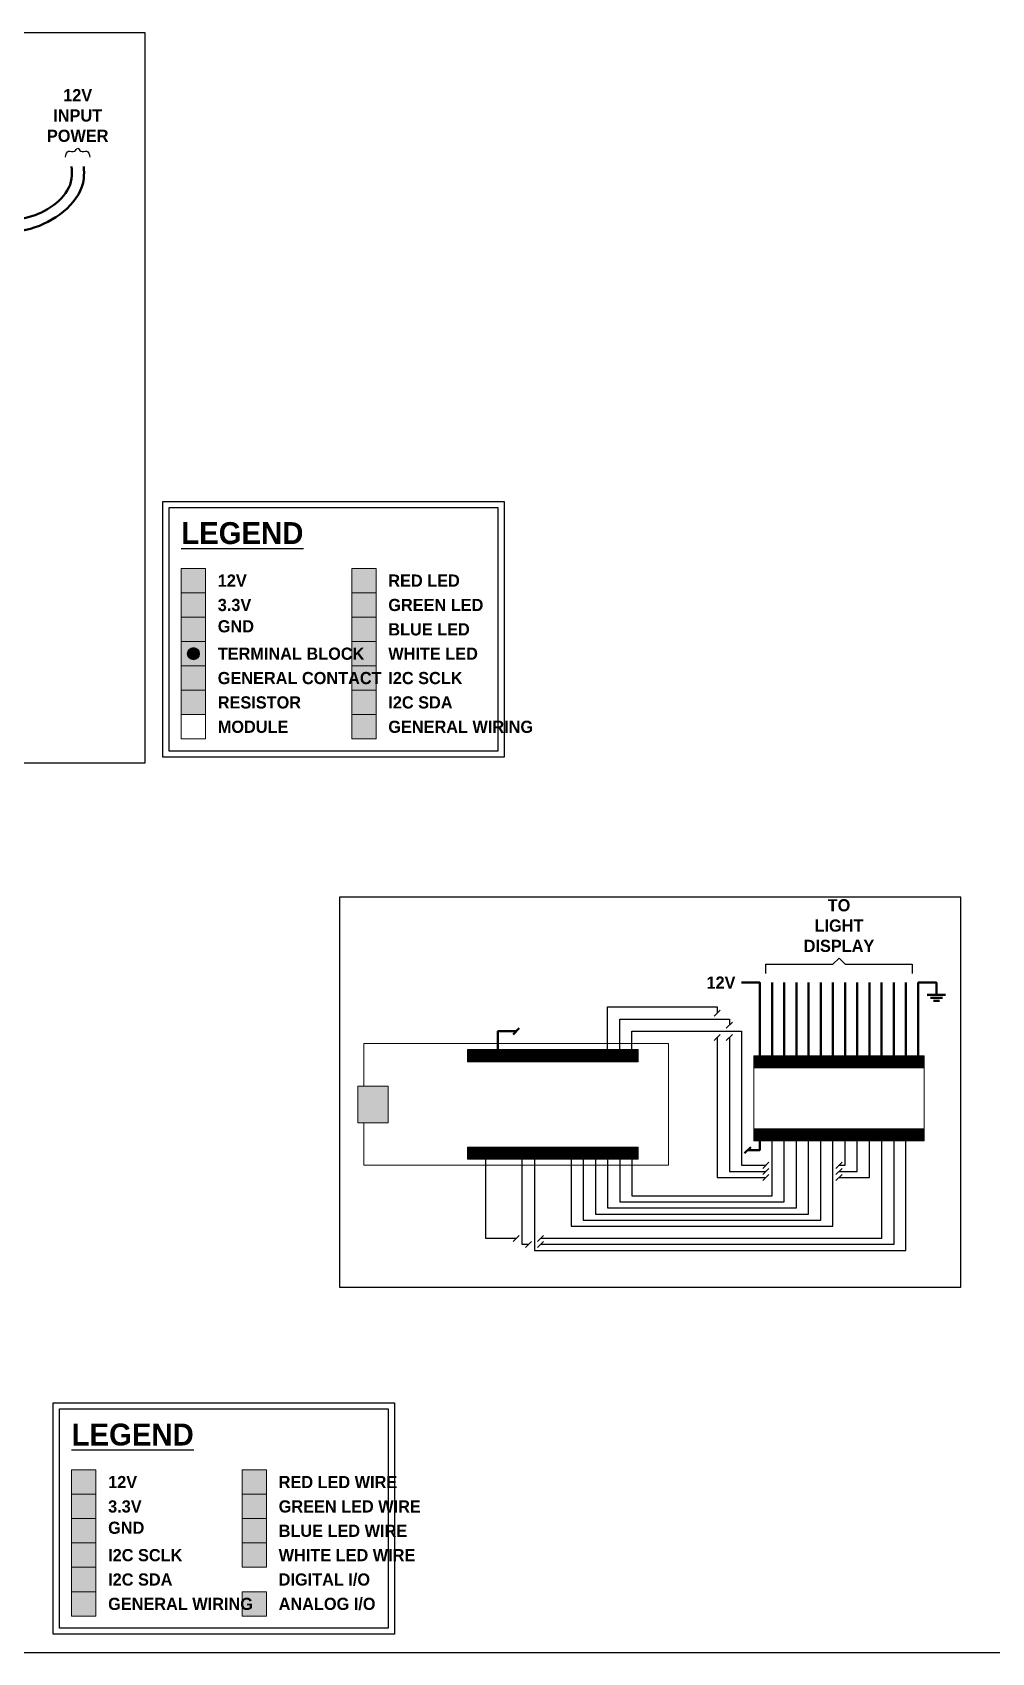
# Model space of a CAD drawing. Header units: inches. Extents: x -1.8 to 23.5, y -0.6 to 13.3.
# Drawn here: x 6.78 to 14.65, y 0 to 13.3 of the extents above; entities that cross this region are included whole.
import ezdxf
from ezdxf.enums import TextEntityAlignment as Align

# ---------------------------------------------------------------- set-up
doc = ezdxf.new("R2010")
doc.units = ezdxf.units.IN
doc.header["$MEASUREMENT"] = 0
for name, color, linetype in [('E-12V', 241, 'Continuous'), ('E-3.3V', 242, 'Continuous'), ('E-5.0V', 245, 'Continuous'), ('E-COMP-RSTR', 203, 'Continuous'), ('E-MOD0', 153, 'Continuous'), ('E-MOD1', 8, 'Continuous'), ('E-SCLK', 92, 'Continuous'), ('E-SDTA', 52, 'Continuous'), ('E-TRML-GNRL', 8, 'Continuous'), ('E-TRML-POWR', 103, 'Continuous'), ('G-ANNO-TEXT', 7, 'Continuous')]:
    doc.layers.add(name, color=color, linetype=linetype)
doc.layers.add('E-GRND', color=7, linetype='Continuous', true_color=0x404040)
for name, color, linetype, lineweight in [('E-LEDB', 152, 'Continuous', 50), ('E-LEDG', 110, 'Continuous', 50), ('E-LEDR', 240, 'Continuous', 50), ('E-LEDW', 254, 'Continuous', 50), ('E-OUTL', 7, 'Continuous', 15), ('E-WIRE-012V', 241, 'Continuous', 50), ('E-WIRE-3.3V', 242, 'Continuous', 50), ('E-WIRE-ANLG', 132, 'Continuous', 50), ('E-WIRE-GNRL', 30, 'Continuous', 50)]:
    doc.layers.add(name, color=color, linetype=linetype, lineweight=lineweight)
doc.layers.add('E-WIRE-GRND', color=7, linetype='Continuous', lineweight=50, true_color=0x404040)
doc.layers.add('G-VPRT', color=7, linetype='Continuous', plot=False)
doc.layers.get('E-MOD0').off()
doc.styles.add('RJR', font='cityb___.ttf', dxfattribs={"height": 0.1})
doc.styles.add('TEXT 0.18', font='cityb___.ttf', dxfattribs={"height": 0.18})

# ---------------------------------------------------------------- blocks, each defined once
blk = doc.blocks.new('filled-terminal')
h = blk.add_hatch(color=256)
h.dxf.hatch_style = 1
h.paths.add_polyline_path([(0.1, 0.1), (0, 0.1), (0, 0), (0.1, 0)])
at = {"layer": 'E-OUTL'}
blk.add_lwpolyline([(0, 0.1), (0.1, 0.1), (0.1, 0), (0, 0)], close=True, dxfattribs=at)
blk = doc.blocks.new('level-shifter')
h = blk.add_hatch(color=256)
h.dxf.hatch_style = 1
h.paths.add_polyline_path([(0.4, 0.6), (0.3, 0.6), (0.2, 0.6), (0.1, 0.6), (0, 0.6), (0, 0.1), (0.1, 0.1), (0.2, 0.1), (0.3, 0.1), (0.4, 0.1), (0.5, 0.1), (0.6, 0.1), (0.7, 0.1), (0.8, 0.1), (0.9, 0.1), (1, 0.1), (1.1, 0.1), (1.2, 0.1), (1.3, 0.1), (1.4, 0.1), (1.4, 0.6), (1.3, 0.6), (1.2, 0.6), (1.1, 0.6), (1, 0.6), (0.9, 0.6), (0.8, 0.6), (0.7, 0.6), (0.6, 0.6), (0.5, 0.6)])
h.paths.add_polyline_path([(0.444, 0.563), (0.444, 0.137), (0.956, 0.137), (0.956, 0.563)], flags=24)
blk.add_lwpolyline([(0, 0.6), (1.4, 0.6), (1.4, 0.1), (0, 0.1)], close=True)
at = {"layer": 'E-OUTL'}
blk.add_lwpolyline([(0, 0.7), (1.4, 0.7), (1.4, 0), (0, 0)], close=True, dxfattribs=at)
at = {"layer": 'E-12V'}
blk.add_blockref('filled-terminal', (0, 0.6), dxfattribs=at)
at = {"layer": 'E-3.3V'}
blk.add_blockref('filled-terminal', (0, 0), dxfattribs=at)
at = {"layer": 'E-GRND'}
for p in [(1.3, 0.6), (1.3, 0)]:
    blk.add_blockref('filled-terminal', p, dxfattribs=at)
at = {"layer": 'E-TRML-GNRL'}
for p in [(0.1, 0.6), (0.2, 0.6), (0.3, 0.6), (0.4, 0.6), (0.5, 0.6), (0.6, 0.6), (0.7, 0.6), (0.8, 0.6), (0.9, 0.6), (1, 0.6), (1.1, 0.6), (1.2, 0.6), (0.1, 0), (0.2, 0), (0.3, 0), (0.4, 0), (0.5, 0), (0.6, 0), (0.7, 0), (0.8, 0), (0.9, 0), (1, 0), (1.1, 0), (1.2, 0)]:
    blk.add_blockref('filled-terminal', p, dxfattribs=at)
blk = doc.blocks.new('MKR-1010')
at = {"linetype": 'ByBlock'}
h = blk.add_hatch(color=0, dxfattribs=at)
h.dxf.hatch_style = 1
h.paths.add_polyline_path([(2.5, 0), (2.5, 0.35), (2.3, 0.35), (2.3, 0.65), (2.5, 0.65), (2.5, 1), (0, 1), (0, 0)])
h.paths.add_polyline_path([(1.65, 0.15), (1.65, 0.05), (1.55, 0.05), (1.45, 0.05), (1.35, 0.05), (1.25, 0.05), (1.15, 0.05), (1.05, 0.05), (0.95, 0.05), (0.85, 0.05), (0.75, 0.05), (0.65, 0.05), (0.55, 0.05), (0.45, 0.05), (0.35, 0.05), (0.25, 0.05), (0.25, 0.15), (0.35, 0.15), (0.45, 0.15), (0.55, 0.15), (0.65, 0.15), (0.75, 0.15), (0.85, 0.15), (0.95, 0.15), (1.05, 0.15), (1.15, 0.15), (1.25, 0.15), (1.35, 0.15), (1.45, 0.15), (1.55, 0.15)], flags=16)
h.paths.add_polyline_path([(1.65, 0.85), (1.55, 0.85), (1.45, 0.85), (1.35, 0.85), (1.25, 0.85), (1.15, 0.85), (1.05, 0.85), (0.95, 0.85), (0.85, 0.85), (0.75, 0.85), (0.65, 0.85), (0.55, 0.85), (0.45, 0.85), (0.35, 0.85), (0.25, 0.85), (0.25, 0.95), (0.35, 0.95), (0.45, 0.95), (0.55, 0.95), (0.65, 0.95), (0.75, 0.95), (0.85, 0.95), (0.95, 0.95), (1.05, 0.95), (1.15, 0.95), (1.25, 0.95), (1.35, 0.95), (1.45, 0.95), (1.55, 0.95), (1.65, 0.95)], flags=16)
h.paths.add_polyline_path([(0.95, 0.15), (0.95, 0.05), (0.85, 0.05), (0.85, 0.15)], flags=0)
h.paths.add_polyline_path([(1.631, 0.151), (1.569, 0.151), (1.569, 0.047), (1.631, 0.047)], flags=24)
h.paths.add_polyline_path([(1.532, 0.152), (1.466, 0.152), (1.466, 0.047), (1.532, 0.047)], flags=24)
h.paths.add_polyline_path([(1.437, 0.151), (1.361, 0.151), (1.361, 0.047), (1.437, 0.047)], flags=24)
h.paths.add_polyline_path([(1.339, 0.151), (1.259, 0.151), (1.259, 0.047), (1.339, 0.047)], flags=24)
h.paths.add_polyline_path([(1.234, 0.151), (1.166, 0.151), (1.166, 0.046), (1.234, 0.046)], flags=24)
h.paths.add_polyline_path([(1.125, 0.151), (1.075, 0.151), (1.075, 0.047), (1.125, 0.047)], flags=24)
h.paths.add_polyline_path([(1.025, 0.151), (0.975, 0.151), (0.975, 0.047), (1.025, 0.047)], flags=24)
h.paths.add_polyline_path([(0.925, 0.151), (0.874, 0.151), (0.874, 0.047), (0.925, 0.047)], flags=24)
h.paths.add_polyline_path([(0.819, 0.151), (0.778, 0.151), (0.778, 0.047), (0.819, 0.047)], flags=24)
h.paths.add_polyline_path([(0.728, 0.152), (0.672, 0.152), (0.672, 0.047), (0.728, 0.047)], flags=24)
h.paths.add_polyline_path([(0.62, 0.151), (0.577, 0.151), (0.577, 0.047), (0.62, 0.047)], flags=24)
h.paths.add_polyline_path([(0.522, 0.152), (0.476, 0.152), (0.476, 0.047), (0.522, 0.047)], flags=24)
h.paths.add_polyline_path([(0.42, 0.151), (0.378, 0.151), (0.378, 0.047), (0.42, 0.047)], flags=24)
h.paths.add_polyline_path([(0.32, 0.151), (0.276, 0.151), (0.276, 0.047), (0.32, 0.047)], flags=24)
h.paths.add_polyline_path([(0.322, 0.951), (0.277, 0.951), (0.277, 0.847), (0.322, 0.847)], flags=24)
h.paths.add_polyline_path([(0.42, 0.951), (0.378, 0.951), (0.378, 0.847), (0.42, 0.847)], flags=24)
h.paths.add_polyline_path([(0.521, 0.951), (0.478, 0.951), (0.478, 0.847), (0.521, 0.847)], flags=24)
h.paths.add_polyline_path([(0.621, 0.951), (0.578, 0.951), (0.578, 0.847), (0.621, 0.847)], flags=24)
h.paths.add_polyline_path([(0.715, 0.951), (0.682, 0.951), (0.682, 0.847), (0.715, 0.847)], flags=24)
h.paths.add_polyline_path([(0.824, 0.952), (0.775, 0.952), (0.775, 0.847), (0.824, 0.847)], flags=24)
h.paths.add_polyline_path([(0.929, 0.951), (0.868, 0.951), (0.868, 0.847), (0.929, 0.847)], flags=24)
h.paths.add_polyline_path([(1.03, 0.951), (0.968, 0.951), (0.968, 0.847), (1.03, 0.847)], flags=24)
h.paths.add_polyline_path([(1.129, 0.951), (1.07, 0.951), (1.07, 0.847), (1.129, 0.847)], flags=24)
h.paths.add_polyline_path([(1.229, 0.951), (1.17, 0.951), (1.17, 0.847), (1.229, 0.847)], flags=24)
h.paths.add_polyline_path([(1.33, 0.951), (1.269, 0.951), (1.269, 0.847), (1.33, 0.847)], flags=24)
h.paths.add_polyline_path([(1.423, 0.951), (1.373, 0.951), (1.373, 0.847), (1.423, 0.847)], flags=24)
h.paths.add_polyline_path([(1.532, 0.952), (1.467, 0.952), (1.467, 0.847), (1.532, 0.847)], flags=24)
h.paths.add_polyline_path([(1.642, 0.952), (1.556, 0.952), (1.556, 0.847), (1.642, 0.847)], flags=24)
h.paths.add_polyline_path([(1.225, 0.604), (0.672, 0.604), (0.672, 0.394), (1.225, 0.394)], flags=24)
at = {"layer": 'E-MOD1'}
h = blk.add_hatch(color=256, dxfattribs=at)
h.dxf.hatch_style = 1
h.paths.add_polyline_path([(2.55, 0.65), (2.3, 0.65), (2.3, 0.35), (2.55, 0.35)])
at = {"layer": 'E-OUTL'}
blk.add_lwpolyline([(2.5, 0.35), (2.5, 0), (0, 0), (0, 1), (2.5, 1), (2.5, 0.65)], dxfattribs=at)
blk.add_lwpolyline([(2.3, 0.65), (2.55, 0.65), (2.55, 0.35), (2.3, 0.35)], close=True, dxfattribs=at)
at = {"layer": 'E-3.3V'}
blk.add_blockref('filled-terminal', (1.35, 0.05), dxfattribs=at)
at = {"layer": 'E-5.0V'}
blk.add_blockref('filled-terminal', (1.45, 0.05), dxfattribs=at)
at = {"layer": 'E-GRND'}
blk.add_blockref('filled-terminal', (1.25, 0.05), dxfattribs=at)
at = {"layer": 'E-MOD1'}
blk.add_blockref('filled-terminal', (0.85, 0.05), dxfattribs=at)
at = {"layer": 'E-SCLK'}
blk.add_blockref('filled-terminal', (0.85, 0.05), dxfattribs=at)
at = {"layer": 'E-SDTA'}
blk.add_blockref('filled-terminal', (0.75, 0.05), dxfattribs=at)
at = {"layer": 'E-TRML-GNRL'}
for p in [(0.25, 0.85), (0.35, 0.85), (0.45, 0.85), (0.55, 0.85), (0.65, 0.85), (0.75, 0.85), (0.85, 0.85), (0.95, 0.85), (1.05, 0.85), (1.15, 0.85), (1.25, 0.85), (1.35, 0.85), (1.45, 0.85), (1.55, 0.85), (0.25, 0.05), (0.35, 0.05), (0.45, 0.05), (0.55, 0.05), (0.65, 0.05), (0.95, 0.05), (1.05, 0.05), (1.15, 0.05), (1.55, 0.05)]:
    blk.add_blockref('filled-terminal', p, dxfattribs=at)
blk = doc.blocks.new('gnd')
for p, q in [((-0.075, 0), (0.075, 0)), ((-0.05, -0.025), (0.05, -0.025)), ((-0.025, -0.05), (0.025, -0.05))]:
    blk.add_line(p, q)

msp = doc.modelspace()

# ---------------------------------------------------------------- hatches: boundary and pattern name
at = {"layer": 'E-TRML-GNRL'}
h = msp.add_hatch(color=256, dxfattribs=at)
h.dxf.hatch_style = 1
h.paths.add_polyline_path([(8.15, 8.2, 1), (8.05, 8.2, 1)])

# ---------------------------------------------------------------- linework, layer by layer
at = {"layer": 'E-LEDB'}
for points in [[(13.05, 4.9), (13.05, 5.5)], [(13.35, 4.9), (13.35, 5.5)], [(13.65, 4.9), (13.65, 5.5)], [(13.95, 4.9), (13.95, 5.5)]]:
    msp.add_lwpolyline(points, dxfattribs=at)
at = {"layer": 'E-LEDG'}
for points in [[(12.95, 4.9), (12.95, 5.5)], [(13.25, 4.9), (13.25, 5.5)], [(13.55, 4.9), (13.55, 5.5)], [(13.85, 4.9), (13.85, 5.5)]]:
    msp.add_lwpolyline(points, dxfattribs=at)
at = {"layer": 'E-LEDR'}
for points in [[(12.85, 4.9), (12.85, 5.5)], [(13.15, 4.9), (13.15, 5.5)], [(13.45, 4.9), (13.45, 5.5)], [(13.75, 4.9), (13.75, 5.5)]]:
    msp.add_lwpolyline(points, dxfattribs=at)
at = {"layer": 'E-OUTL'}
msp.add_circle((8.1, 8.2), 0.05, dxfattribs=at)
at = {"layer": 'E-WIRE-012V'}
msp.add_lwpolyline([(12.75, 4.9), (12.75, 5.5), (12.6, 5.5)], dxfattribs=at)
msp.add_spline([(7.1, 12.2), (7.1, 12.1), (6.8, 11.8), (6.5, 11.75)], degree=3, dxfattribs=at)
at = {"layer": 'E-WIRE-3.3V'}
for p, q in [((10.775, 5.125), (10.725, 5.075)), ((12.675, 4.15), (12.625, 4.1))]:
    msp.add_line(p, q, dxfattribs=at)
for points in [[(10.6, 4.95), (10.6, 5.1), (10.75, 5.1)], [(12.65, 4.125), (12.75, 4.125), (12.75, 4.2)]]:
    msp.add_lwpolyline(points, dxfattribs=at)
at = {"layer": 'E-WIRE-GRND'}
msp.add_lwpolyline([(14.05, 4.9), (14.05, 5.5), (14.2, 5.5), (14.2, 5.4)], dxfattribs=at)
msp.add_spline([(7.2, 12.2), (7.2, 12.1), (6.8, 11.7), (6.5, 11.65)], degree=3, dxfattribs=at)
at = {"layer": 'G-ANNO-TEXT'}
for p, q in [((12.425, 5.275), (12.375, 5.225)), ((12.425, 5.075), (12.375, 5.025)), ((12.525, 5.175), (12.475, 5.125)), ((12.525, 5.075), (12.475, 5.025)), ((12.825, 4.025), (12.775, 3.975)), ((13.425, 4.025), (13.375, 3.975)), ((12.825, 3.975), (12.775, 3.925)), ((12.825, 3.925), (12.775, 3.875)), ((13.425, 3.975), (13.375, 3.925)), ((13.425, 3.925), (13.375, 3.875)), ((10.775, 3.425), (10.725, 3.375)), ((10.875, 3.375), (10.825, 3.325)), ((10.975, 3.425), (10.925, 3.375)), ((10.975, 3.375), (10.925, 3.325)), ((0, 0), (23.475, 0))]:
    msp.add_line(p, q, dxfattribs=at)
for points in [[(7.9, 9.4), (10.6, 9.4), (10.6, 7.4), (7.9, 7.4)], [(7, 2), (9.7, 2), (9.7, 0.2), (7, 0.2)]]:
    msp.add_lwpolyline(points, close=True, dxfattribs=at)
for points in [[(12.8, 5.575), (12.8, 5.65), (13.35, 5.65), (13.4, 5.7), (13.45, 5.65), (14, 5.65), (14, 5.575)], [(11.5, 4.95), (11.5, 5.3), (12.4, 5.3), (12.4, 5.25)], [(11.6, 4.95), (11.6, 5.2), (12.5, 5.2), (12.5, 5.15)], [(11.7, 4.95), (11.7, 5.1), (12.6, 5.1), (12.6, 4), (12.8, 4)], [(12.4, 5.05), (12.4, 3.9), (12.8, 3.9)], [(12.5, 5.05), (12.5, 3.95), (12.8, 3.95)], [(10.9, 4.05), (10.9, 3.3), (13.95, 3.3), (13.95, 4.2)], [(13.85, 4.2), (13.85, 3.35), (10.95, 3.35)], [(13.75, 4.2), (13.75, 3.4), (10.95, 3.4)], [(11.2, 4.05), (11.2, 3.5), (13.35, 3.5), (13.35, 4.2)], [(11.3, 4.05), (11.3, 3.55), (13.25, 3.55), (13.25, 4.2)], [(11.4, 4.05), (11.4, 3.6), (13.15, 3.6), (13.15, 4.2)], [(11.5, 4.05), (11.5, 3.65), (13.05, 3.65), (13.05, 4.2)], [(11.6, 4.05), (11.6, 3.7), (12.95, 3.7), (12.95, 4.2)], [(11.7, 4.05), (11.7, 3.75), (12.85, 3.75), (12.85, 4.2)], [(13.4, 4), (13.45, 4), (13.45, 4.2)], [(13.4, 3.95), (13.55, 3.95), (13.55, 4.2)], [(13.4, 3.9), (13.65, 3.9), (13.65, 4.2)], [(10.75, 3.4), (10.5, 3.4), (10.5, 4.05)], [(10.85, 3.35), (10.8, 3.35), (10.8, 4.05)]]:
    msp.add_lwpolyline(points, dxfattribs=at)
msp.add_spline([(7.05, 12.275), (7.075, 12.325), (7.125, 12.325), (7.15, 12.35), (7.175, 12.325), (7.225, 12.325), (7.25, 12.275)], degree=3, dxfattribs=at)
at = {"layer": 'G-VPRT'}
for points in [[(-1.8, 13.3), (7.7, 13.3), (7.7, 7.3), (-1.8, 7.3)], [(7.85, 9.45), (10.65, 9.45), (10.65, 7.35), (7.85, 7.35)], [(9.3, 3), (14.4, 3), (14.4, 6.2), (9.3, 6.2)], [(6.95, 2.05), (9.75, 2.05), (9.75, 0.15), (6.95, 0.15)]]:
    msp.add_lwpolyline(points, close=True, dxfattribs=at)

# ---------------------------------------------------------------- block references
at = {"layer": 'E-12V', "xscale": 2, "yscale": 2, "zscale": 2}
for p in [(8, 8.7), (7.1, 1.3)]:
    msp.add_blockref('filled-terminal', p, dxfattribs=at)
at = {"layer": 'E-3.3V', "xscale": 2, "yscale": 2, "zscale": 2}
for p in [(8, 8.5), (7.1, 1.1)]:
    msp.add_blockref('filled-terminal', p, dxfattribs=at)
at = {"layer": 'E-COMP-RSTR', "xscale": 2, "yscale": 2, "zscale": 2}
msp.add_blockref('filled-terminal', (8, 7.7), dxfattribs=at)
at = {"layer": 'E-GRND', "xscale": 2, "yscale": 2, "zscale": 2}
for p in [(8, 8.3), (7.1, 0.9)]:
    msp.add_blockref('filled-terminal', p, dxfattribs=at)
at = {"layer": 'E-LEDB', "xscale": 2, "yscale": 2, "zscale": 2}
for p in [(9.4, 8.3), (8.5, 0.9)]:
    msp.add_blockref('filled-terminal', p, dxfattribs=at)
at = {"layer": 'E-LEDG', "xscale": 2, "yscale": 2, "zscale": 2}
for p in [(9.4, 8.5), (8.5, 1.1)]:
    msp.add_blockref('filled-terminal', p, dxfattribs=at)
at = {"layer": 'E-LEDR', "xscale": 2, "yscale": 2, "zscale": 2}
for p in [(9.4, 8.7), (8.5, 1.3)]:
    msp.add_blockref('filled-terminal', p, dxfattribs=at)
at = {"layer": 'E-LEDW', "xscale": 2, "yscale": 2, "zscale": 2}
for p in [(9.4, 8.1), (8.5, 0.7)]:
    msp.add_blockref('filled-terminal', p, dxfattribs=at)
at = {"layer": 'E-MOD0', "xscale": 2, "yscale": 2, "zscale": 2}
msp.add_blockref('filled-terminal', (8, 7.5), dxfattribs=at)
at = {"layer": 'E-MOD0', "rotation": 180}
msp.add_blockref('MKR-1010', (12, 5), dxfattribs=at)
at = {"layer": 'E-MOD0'}
msp.add_blockref('level-shifter', (12.7, 4.2), dxfattribs=at)
at = {"layer": 'E-SCLK', "xscale": 2, "yscale": 2, "zscale": 2}
for p in [(9.4, 7.9), (7.1, 0.7)]:
    msp.add_blockref('filled-terminal', p, dxfattribs=at)
at = {"layer": 'E-SDTA', "xscale": 2, "yscale": 2, "zscale": 2}
for p in [(9.4, 7.7), (7.1, 0.5)]:
    msp.add_blockref('filled-terminal', p, dxfattribs=at)
at = {"layer": 'E-TRML-GNRL', "xscale": 2, "yscale": 2, "zscale": 2}
msp.add_blockref('filled-terminal', (8, 7.9), dxfattribs=at)
at = {"layer": 'E-TRML-POWR', "xscale": 2, "yscale": 2, "zscale": 2}
msp.add_blockref('filled-terminal', (8, 8.1), dxfattribs=at)
at = {"layer": 'E-WIRE-ANLG', "xscale": 2, "yscale": 2, "zscale": 2}
msp.add_blockref('filled-terminal', (8.5, 0.3), dxfattribs=at)
at = {"layer": 'E-WIRE-GNRL', "xscale": 2, "yscale": 2, "zscale": 2}
for p in [(9.4, 7.5), (7.1, 0.3)]:
    msp.add_blockref('filled-terminal', p, dxfattribs=at)
at = {"layer": 'E-WIRE-GRND'}
msp.add_blockref('gnd', (14.2, 5.4), dxfattribs=at)

# ---------------------------------------------------------------- texts
at = {"layer": 'G-ANNO-TEXT', "style": 'TEXT 0.18'}
for p in [(8, 9.1), (7.1, 1.7)]:
    msp.add_text('%%ULEGEND', height=0.18, dxfattribs=at).set_placement(p)
at = {"layer": 'G-ANNO-TEXT', "style": 'RJR'}
for s, p in [('12V', (8.3, 8.8)), ('RED LED', (9.7, 8.8)), ('3.3V', (8.3, 8.6)), ('GREEN LED', (9.7, 8.6)), ('GND', (8.3, 8.425)), ('BLUE LED', (9.7, 8.4)), ('TERMINAL BLOCK', (8.3, 8.2)), ('WHITE LED', (9.7, 8.2)), ('GENERAL CONTACT', (8.3, 8)), ('I2C SCLK', (9.7, 8)), ('RESISTOR', (8.3, 7.8)), ('I2C SDA', (9.7, 7.8)), ('MODULE', (8.3, 7.6)), ('GENERAL WIRING', (9.7, 7.6)), ('12V', (7.4, 1.4)), ('RED LED WIRE', (8.8, 1.4)), ('3.3V', (7.4, 1.2)), ('GREEN LED WIRE', (8.8, 1.2)), ('GND', (7.4, 1.025)), ('BLUE LED WIRE', (8.8, 1)), ('I2C SCLK', (7.4, 0.8)), ('WHITE LED WIRE', (8.8, 0.8)), ('I2C SDA', (7.4, 0.6)), ('DIGITAL I/O', (8.8, 0.6)), ('GENERAL WIRING', (7.4, 0.4)), ('ANALOG I/O', (8.8, 0.4))]:
    msp.add_text(s, height=0.1, dxfattribs=at).set_placement(p, align=Align.MIDDLE_LEFT)
msp.add_text('12V', height=0.1, dxfattribs=at).set_placement((12.55, 5.5), align=Align.MIDDLE_RIGHT)
at = {"layer": 'G-ANNO-TEXT', "char_height": 0.1, "attachment_point": 8, "style": 'RJR'}
for s, width, insert in [('12V INPUT POWER', 0.65625, (7.15, 12.4)), ('TO LIGHT DISPLAY', 0.575, (13.4, 5.75))]:
    msp.add_mtext_dynamic_manual_height_columns(s, width=width, gutter_width=0.5, heights=[0], dxfattribs=dict(at, insert=insert))

doc.saveas('drawing.dxf')
